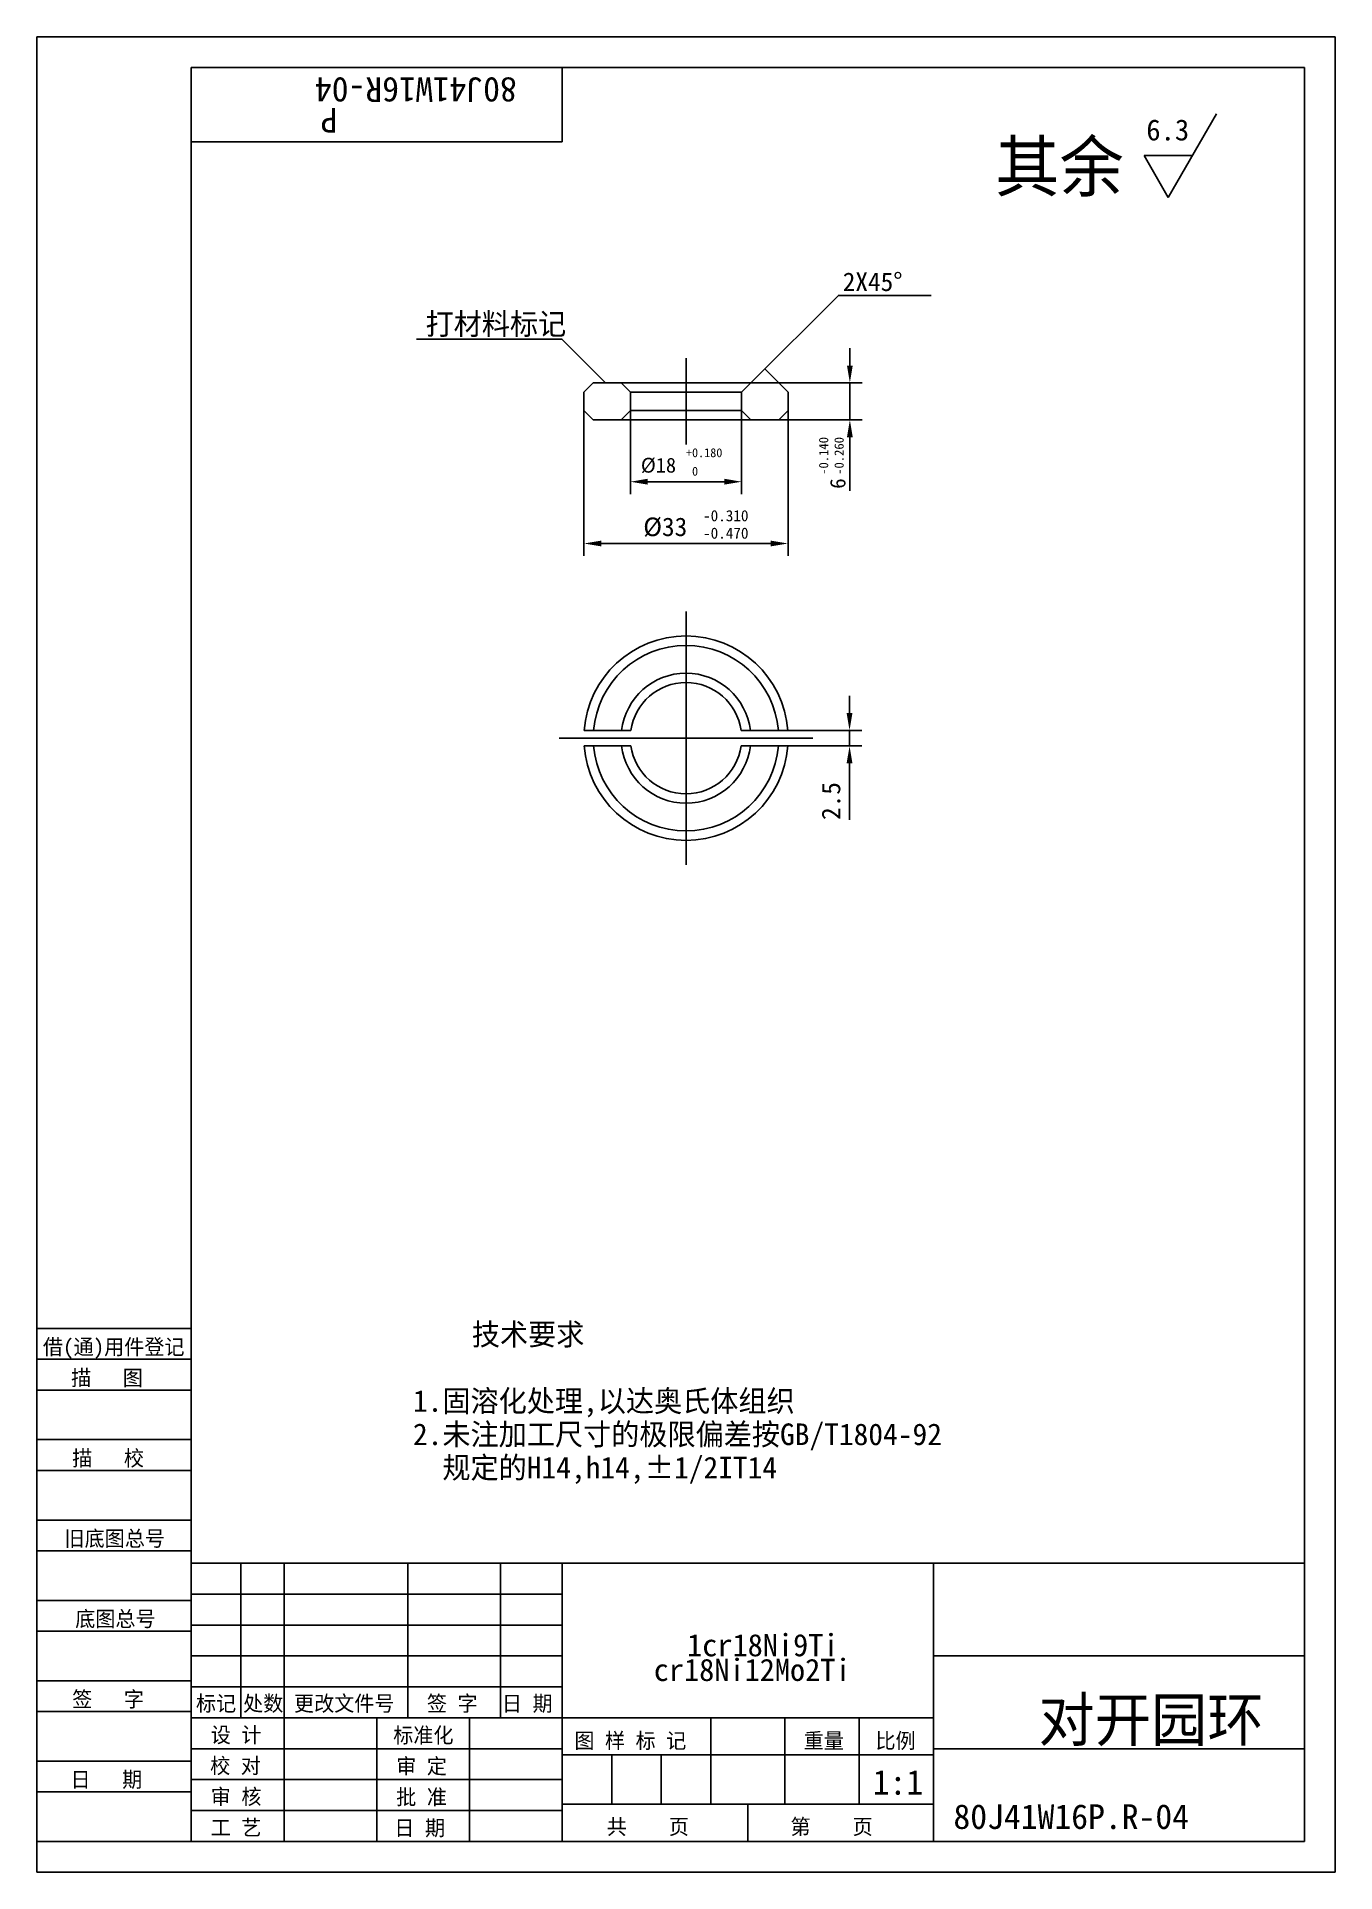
# Model space of a CAD drawing. Header units: metres. Extents: x 0 to 210, y 0 to 297.
import ezdxf

# ---------------------------------------------------------------- set-up
doc = ezdxf.new("R2010")
doc.units = ezdxf.units.M
for name, color, linetype in [('C', 6, 'Continuous'), ('D', 1, 'Continuous'), ('FL', 5, 'Continuous'), ('T', 7, 'Continuous'), ('TL', 4, 'Continuous')]:
    doc.layers.add(name, color=color, linetype=linetype)

# ---------------------------------------------------------------- blocks, each defined once
blk = doc.blocks.new('TUKUN4')
at = {"layer": 'FL'}
for p, q in [((0, 297), (0, 0)), ((210, 297), (0, 297)), ((210, 0), (210, 297)), ((0, 78), (25, 78)), ((0, 70), (25, 70)), ((0, 65), (25, 65)), ((0, 57), (25, 57)), ((0, 52), (25, 52)), ((33, 25), (33, 50)), ((40, 5), (40, 50)), ((60, 25), (60, 50)), ((75, 25), (75, 50)), ((25, 45), (85, 45)), ((0, 44), (25, 44)), ((0, 39), (25, 39)), ((25, 40), (85, 40)), ((25, 35), (85, 35)), ((0, 31), (25, 31)), ((25, 30), (85, 30)), ((0, 26), (25, 26)), ((70, 5), (70, 25)), ((0, 18), (25, 18)), ((25, 20), (85, 20)), ((25, 15), (85, 15)), ((0, 13), (25, 13)), ((25, 10), (85, 10)), ((0, 0), (210, 0))]:
    blk.add_line(p, q, dxfattribs=at)
at = {"layer": 'TL'}
for p, q in [((25, 5), (25, 292)), ((205, 292), (25, 292)), ((85, 292), (85, 280)), ((205, 5), (205, 292)), ((85, 280), (25, 280)), ((0, 88), (25, 88)), ((0, 83), (25, 83)), ((205, 50), (25, 50)), ((85, 5), (85, 50)), ((145, 5), (145, 50)), ((205, 35), (145, 35)), ((145, 25), (25, 25)), ((55, 5), (55, 25)), ((109, 11), (109, 25)), ((121, 11), (121, 25)), ((133, 11), (133, 25)), ((85, 19), (145, 19)), ((93, 11), (93, 19)), ((101, 11), (101, 19)), ((205, 20), (145, 20)), ((145, 11), (85, 11)), ((115, 5), (115, 11)), ((0, 5), (205, 5))]:
    blk.add_line(p, q, dxfattribs=at)
at = {"layer": 'T'}
for s, p in [('借(通)用件登记', (1, 83.76)), ('描   图', (5.56, 78.76)), ('描   校', (5.74, 65.76)), ('旧底图总号', (4.49, 52.76)), ('底图总号', (6.22, 39.76)), ('签   字', (5.74, 26.76)), ('标记', (25.75, 26.07)), ('处数', (33.38, 26.07)), ('更改文件号', (41.61, 26.07)), ('签 字', (63.1, 26.07)), ('日 期', (75.23, 26.07)), ('设 计', (28.14, 20.99)), ('标准化', (57.65, 20.93)), ('图 样 标 记', (86.95, 20.04)), ('重量', (124.03, 20.04)), ('比例', (135.64, 20.04)), ('校 对', (28.05, 15.99)), ('审 定', (58.13, 15.93)), ('日   期', (5.45, 13.76)), ('审 核', (28.14, 10.99)), ('批 准', (58.13, 10.93)), ('共    页', (92.18, 6.13)), ('第    页', (121.9, 6.13)), ('工 艺', (28.14, 5.99)), ('日 期', (57.84, 5.93))]:
    blk.add_text(s, height=2.5, dxfattribs=at).set_placement(p)

msp = doc.modelspace()

# ---------------------------------------------------------------- linework, layer by layer
at = {"layer": 'C'}
for points in [[(105, 231), (105, 245)], [(105, 204), (105, 163)], [(84.5, 183.5), (125.5, 183.5)]]:
    msp.add_lwpolyline(points, dxfattribs=at)
at = {"layer": 'D'}
for p, q in [((190.81, 284.52), (183, 271)), ((190.81, 284.52), (183, 271)), ((183, 271), (179.1, 277.76)), ((183, 271), (179.1, 277.76)), ((179.1, 277.76), (186.9, 277.76)), ((179.1, 277.76), (186.9, 277.76)), ((64.93, 248.07), (61.41, 248.07)), ((131.5, 243.8), (131.5, 246.6)), ((120, 241), (133.5, 241)), ((131.5, 235), (131.5, 241)), ((88.5, 236.5), (88.5, 213)), ((96, 236.5), (96, 223)), ((114, 236.5), (114, 223)), ((120, 235), (133.5, 235)), ((121.5, 236.5), (121.5, 213)), ((131.5, 232.2), (131.5, 229.4)), ((131.5, 229.4), (131.5, 223.54)), ((98.8, 225), (111.2, 225)), ((91.3, 215), (118.7, 215)), ((131.45, 187.55), (131.45, 190.35)), ((121.45, 184.75), (133.45, 184.75)), ((131.45, 184.75), (131.45, 182.25)), ((121.45, 182.25), (133.45, 182.25)), ((131.45, 179.45), (131.45, 176.65)), ((131.45, 176.65), (131.45, 170.27))]:
    msp.add_line(p, q, dxfattribs=at)
for points in [[(115.5, 241), (129.64, 255.14), (144.64, 255.14)], [(92, 241), (84.93, 248.07), (64.93, 248.07)], [(120, 241), (117.75, 243.25)]]:
    msp.add_lwpolyline(points, dxfattribs=at)
for points in [[(131.03, 243.8), (131.97, 243.8), (131.5, 241)], [(131.03, 232.2), (131.97, 232.2), (131.5, 235)], [(98.8, 225.47), (98.8, 224.53), (96, 225)], [(111.2, 225.47), (111.2, 224.53), (114, 225)], [(91.3, 215.47), (91.3, 214.53), (88.5, 215)], [(118.7, 215.47), (118.7, 214.53), (121.5, 215)], [(130.98, 187.55), (131.91, 187.55), (131.45, 184.75)], [(130.98, 179.45), (131.91, 179.45), (131.45, 182.25)]]:
    msp.add_solid(points, dxfattribs=at)
at = {"layer": 'TL'}
for points in [[(94.5, 235), (90, 235), (88.5, 236.5), (88.5, 239.5), (90, 241), (94.5, 241), (96, 239.5), (96, 236.5), (94.5, 235)], [(94.5, 241), (115.5, 241)], [(115.5, 241), (114, 239.5), (114, 236.5), (115.5, 235), (120, 235), (121.5, 236.5), (121.5, 239.5), (120, 241), (115.5, 241)], [(96, 239.5), (114, 239.5)], [(94.5, 235), (115.5, 235)], [(96, 236.5), (114, 236.5)], [(96.09, 184.75), (88.55, 184.75)], [(113.91, 184.75), (121.45, 184.75)], [(96.09, 182.25), (88.55, 182.25)], [(113.91, 182.25), (121.45, 182.25)]]:
    msp.add_lwpolyline(points, dxfattribs=at)
for points in [[(121.45, 184.75, 0.93), (88.55, 184.75, 0.93)], [(119.95, 184.75, 0.92), (90.05, 184.75, 0.92)], [(115.41, 184.75, 0.89), (94.59, 184.75, 0.89)], [(113.91, 184.75, 0.87), (96.09, 184.75, 0.87)], [(88.55, 182.25, 0.93), (121.45, 182.25, 0.93)], [(90.05, 182.25, 0.92), (119.95, 182.25, 0.92)], [(94.59, 182.25, 0.89), (115.41, 182.25, 0.89)], [(96.09, 182.25, 0.87), (113.91, 182.25, 0.87)]]:
    msp.add_lwpolyline(points, format="xyb", dxfattribs=at)

# ---------------------------------------------------------------- block references
at = {"layer": 'D'}
msp.add_blockref('TUKUN4', (0, 0), dxfattribs=at)

# ---------------------------------------------------------------- texts
for s, height, rotation, p in [('80J41W16R-04', 4, 180, (77.64, 290.41)), ('P', 4, 180, (48.64, 285.47)), ('-0.140', 1.5, 90, (128, 226.11)), ('-0.260', 1.5, 90, (130.5, 226.11)), ('6', 2.5, 90, (130.79, 223.85)), ('2.5', 3, 90, (129.95, 170.27))]:
    msp.add_text(s, height=height, rotation=rotation, dxfattribs=at).set_placement(p)
for s, height, p in [('6.3', 3.4, (179.44, 280.22)), ('6.3', 3.4, (179.44, 280.22)), ('其余', 8, (155, 272)), ('其余', 8, (155, 272)), ('2X45%%d', 3, (130.35, 255.85)), ('打材料标记', 3.5, (62.88, 248.78)), ('%%C18', 2.4, (97.7, 226.47)), ('+0.180', 1.44, (105, 228.97)), (' 0', 1.44, (105, 225.97)), ('-0.310', 1.8, (107.76, 218.6)), ('%%C33', 3, (98.09, 216.2)), ('-0.470', 1.8, (107.76, 215.78)), ('    技术要求', 3.5, (60.84, 85.29)), ('1.固溶化处理,以达奥氏体组织', 3.5, (60.84, 74.51)), ('2.未注加工尺寸的极限偏差按GB/T1804-92          ', 3.5, (60.84, 69.12)), ('  规定的H14,h14,%%P1/2IT14', 3.5, (60.84, 63.73)), ('1cr18Ni9Ti', 3.6, (105.18, 34.95)), ('cr18Ni12Mo2Ti', 3.6, (99.78, 30.95)), ('对开园环', 7, (162.01, 21.2)), ('1:1', 4, (135.19, 12.56)), ('80J41W16P.R-04', 4, (148.25, 7.01))]:
    msp.add_text(s, height=height, dxfattribs=at).set_placement(p)

doc.saveas('drawing.dxf')
